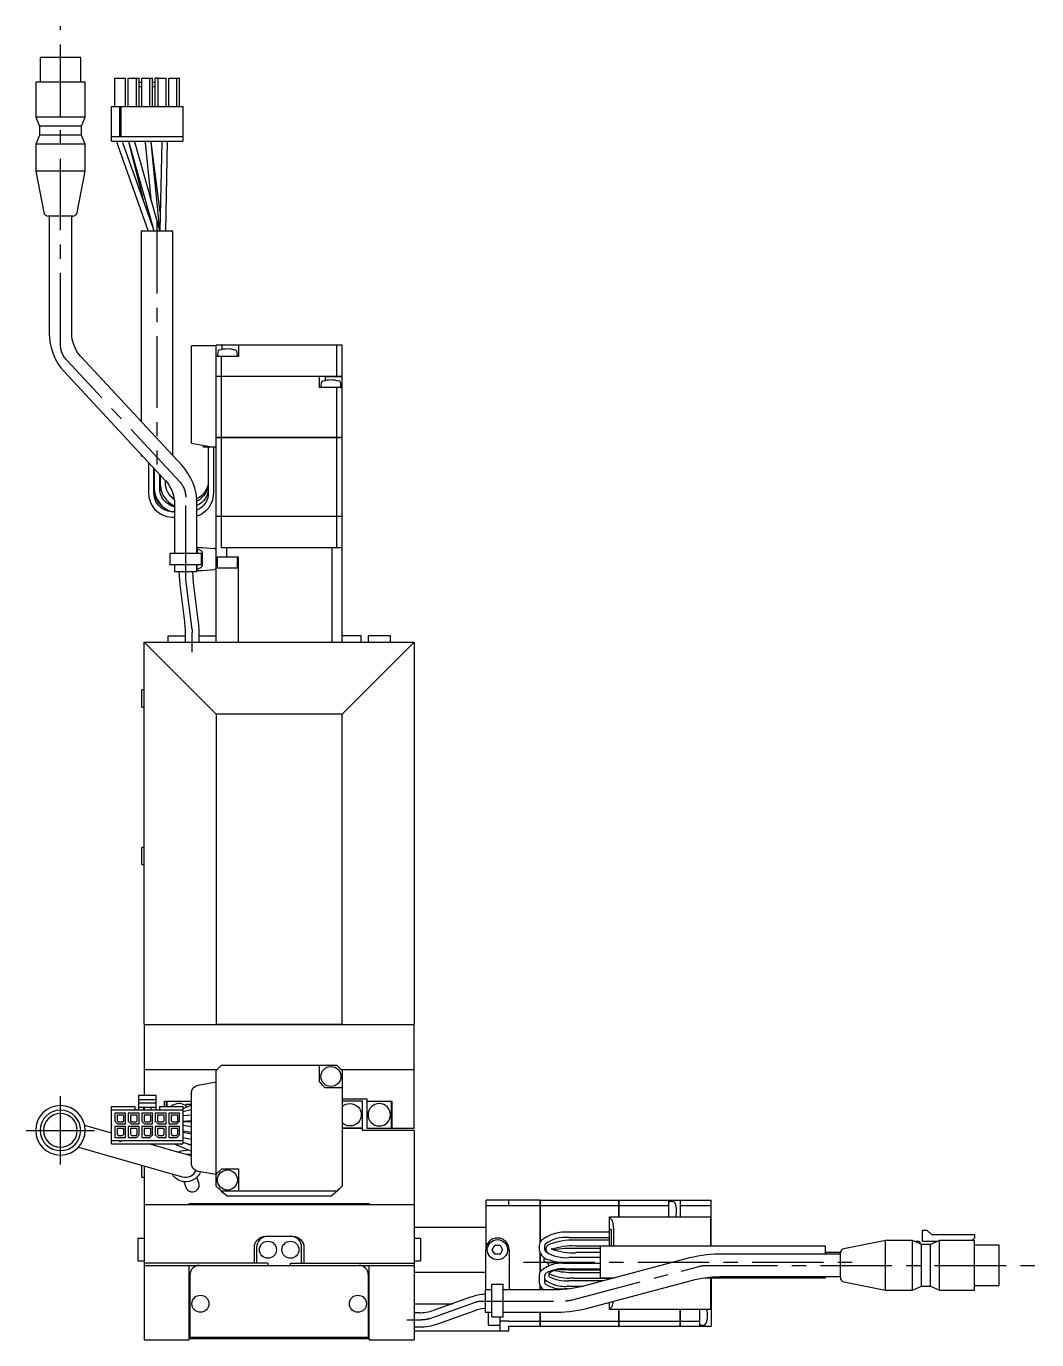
# Model space of a CAD drawing. Extents: x 0 to 909, y -8 to 725.
# Drawn here: x 684.7 to 909.3, y 221 to 512.9 of the extents above; entities that cross this region are included whole.
import ezdxf

# ---------------------------------------------------------------- set-up
doc = ezdxf.new("R2010")
doc.units = 0
doc.header["$LTSCALE"] = 0.5
doc.linetypes.add('CENTER', pattern=[50.8, 31.75, -6.35, 6.35, -6.35])
doc.layers.add('MSM_CENTER', color=1, linetype='CENTER')
doc.layers.add('MSM_CONTINUOUS', color=7, linetype='CONTINUOUS')

msp = doc.modelspace()

# ---------------------------------------------------------------- linework, layer by layer
at = {"layer": 'MSM_CENTER', "extrusion": (0, 0, -1)}
for p, q in [((692.34, 442.15), (692.34, 512.9)), ((718.84, 411.68), (693.68, 438.75)), ((720.17, 390.55), (720.17, 408.27)), ((721.61, 378.8), (720.21, 389.93)), ((721.64, 373.77), (721.64, 378.18)), ((805.82, 229.76), (834.52, 237.36)), ((835.8, 237.52), (909.28, 237.52)), ((774.26, 225.67), (784.38, 229.3)), ((786.06, 229.59), (804.54, 229.59)), ((769.31, 225.38), (772.58, 225.38))]:
    msp.add_line(p, q, dxfattribs=at)
at = {"layer": 'MSM_CENTER'}
for p, q in [((713.79, 469.39), (713.79, 415.51)), ((692.34, 259.92), (692.34, 275.12)), ((684.74, 267.52), (699.94, 267.52)), ((795.24, 238.26), (868.46, 238.26))]:
    msp.add_line(p, q, dxfattribs=at)
at = {"layer": 'MSM_CENTER', "extrusion": (0, 0, -1)}
for centre, start, end in [((-697.34, 442.15), 317.1016, 0), ((-715.17, 408.27), 137.1016, 180), ((-725.17, 390.55), 352.8675, 0), ((-716.64, 378.18), 172.8675, 180), ((-835.8, 232.52), 75.1639, 90), ((-786.06, 224.59), 70.2721, 90), ((-804.54, 234.59), 255.1639, 270), ((-772.58, 230.38), 250.2721, 270)]:
    msp.add_arc(centre, 5, start, end, dxfattribs=at)
at = {"layer": 'MSM_CONTINUOUS'}
for p, q in [((696.84, 505.99), (687.84, 505.99)), ((687.84, 505.99), (687.84, 500.49)), ((696.84, 500.49), (696.84, 505.99)), ((697.84, 500.49), (686.84, 500.49)), ((686.84, 500.49), (686.84, 492.69)), ((697.84, 492.69), (697.84, 500.49)), ((704.42, 495.04), (704.42, 501.39)), ((704.42, 501.39), (706.82, 501.39)), ((706.82, 495.04), (706.82, 501.39)), ((707.42, 495.04), (707.42, 501.39)), ((707.42, 501.39), (709.22, 501.39)), ((709.22, 495.04), (709.22, 501.39)), ((709.22, 501.39), (709.82, 501.39)), ((709.82, 495.04), (709.82, 501.39)), ((709.82, 500.5), (710.42, 500.5)), ((709.82, 499.5), (710.42, 499.5)), ((710.42, 495.04), (710.42, 501.39)), ((710.42, 501.39), (712.22, 501.39)), ((712.22, 495.04), (712.22, 501.39)), ((712.22, 501.39), (712.82, 501.39)), ((712.82, 495.04), (712.82, 501.39)), ((712.82, 500.5), (713.42, 500.5)), ((712.82, 499.5), (713.42, 499.5)), ((713.42, 495.04), (713.42, 501.39)), ((714.02, 501.39), (713.42, 501.39)), ((714.02, 495.04), (714.02, 501.39)), ((714.02, 501.39), (715.82, 501.39)), ((715.82, 495.04), (715.82, 501.39)), ((716.42, 495.04), (716.42, 501.39)), ((716.42, 501.39), (718.22, 501.39)), ((718.22, 495.04), (718.22, 501.39)), ((718.22, 501.39), (718.82, 501.39)), ((718.82, 495.04), (718.82, 501.39)), ((703.69, 487.39), (703.69, 495.04)), ((703.69, 495.04), (719.54, 495.04)), ((705.47, 495.04), (705.47, 488.41)), ((705.77, 495.04), (705.77, 488.41)), ((719.54, 495.04), (719.54, 487.39)), ((697.84, 492.69), (686.84, 492.69)), ((686.84, 492.69), (687.69, 490.69)), ((696.99, 490.69), (687.69, 490.69)), ((687.69, 490.69), (687.69, 488.69)), ((696.99, 490.69), (697.84, 492.69)), ((696.99, 488.69), (696.99, 490.69)), ((687.69, 488.69), (686.84, 486.69)), ((696.99, 488.69), (687.69, 488.69)), ((697.84, 486.69), (696.99, 488.69)), ((703.69, 488.41), (719.54, 488.41)), ((697.84, 486.69), (686.84, 486.69)), ((686.84, 486.69), (686.84, 480.69)), ((697.84, 480.69), (697.84, 486.69)), ((703.69, 487.39), (719.54, 487.39)), ((704.81, 487.4), (705.07, 486.36)), ((705.07, 486.36), (711.8, 467.39)), ((706.3, 486.79), (706.13, 487.39)), ((706.3, 486.78), (706.13, 487.39)), ((712.85, 468.32), (706.3, 486.79)), ((707.48, 487.39), (707.62, 486.63)), ((707.49, 487.39), (707.66, 486.54)), ((707.62, 486.63), (710.72, 474.32)), ((707.66, 486.54), (712.85, 468.33)), ((708.91, 486.89), (708.8, 487.39)), ((714.45, 467.47), (708.91, 486.89)), ((711.15, 487.39), (711.18, 486.98)), ((711.18, 486.98), (712.42, 474.57)), ((712.48, 487.11), (712.45, 487.39)), ((712.48, 487.15), (712.46, 487.39)), ((714.53, 471.69), (712.48, 487.15)), ((714.44, 467.51), (712.48, 487.11)), ((714.84, 487.31), (714.45, 467.47)), ((714.84, 487.39), (714.84, 487.31)), ((714.84, 487.39), (714.84, 487.24)), ((715.74, 467.39), (716.14, 487.28)), ((716.14, 487.28), (716.14, 487.39)), ((697.84, 480.69), (686.84, 480.69)), ((686.84, 480.69), (688.65, 471.5)), ((696.04, 471.5), (697.84, 480.69)), ((695.06, 470.69), (689.63, 470.69)), ((689.84, 470.69), (689.84, 444.73)), ((694.84, 444.73), (694.84, 470.69)), ((717.29, 467.39), (710.29, 467.39)), ((710.29, 467.39), (710.29, 425.04)), ((713.15, 467.39), (712.85, 468.32)), ((717.29, 417.51), (717.29, 467.39)), ((721.44, 420.25), (721.44, 441.89)), ((726.94, 441.89), (721.44, 441.89)), ((726.94, 435.1), (726.94, 441.99)), ((754.94, 441.99), (726.94, 441.99)), ((728.19, 441.99), (728.19, 441.05)), ((731.94, 441.99), (731.94, 439.49)), ((753.79, 435.1), (753.79, 441.99)), ((754.94, 435.1), (754.94, 441.99)), ((719.3, 415.35), (696.88, 439.48)), ((731.94, 439.49), (726.94, 439.49)), ((727.28, 440.46), (727.21, 439.7)), ((728.1, 435.1), (728.1, 439.49)), ((731.68, 439.7), (731.61, 440.46)), ((693.21, 436.08), (715.64, 411.94)), ((726.94, 435.1), (754.94, 435.1)), ((726.94, 403.99), (726.94, 435.09)), ((749.94, 435.09), (726.94, 435.09)), ((728.1, 421.49), (728.1, 435.09)), ((749.94, 432.59), (749.94, 435.09)), ((751.19, 435.09), (751.19, 434.16)), ((751.19, 435.09), (754.93, 435.09)), ((754.94, 421.49), (754.94, 435.09)), ((754.94, 432.59), (749.94, 432.59)), ((750.28, 433.57), (750.21, 432.81)), ((753.79, 421.49), (753.79, 432.59)), ((754.68, 432.81), (754.61, 433.57)), ((726.94, 421.49), (754.94, 421.49)), ((754.94, 421.48), (726.94, 421.48)), ((726.95, 421.49), (726.95, 421.48)), ((728.1, 421.49), (728.1, 421.48)), ((728.1, 403.99), (728.1, 421.48)), ((753.78, 421.49), (753.78, 421.48)), ((753.79, 403.99), (753.79, 421.48)), ((754.93, 421.49), (754.93, 421.48)), ((754.94, 403.99), (754.94, 421.48)), ((710.29, 417.7), (710.29, 417.39)), ((721.44, 420.25), (726.34, 419.39)), ((724.14, 419.39), (724.14, 419.78)), ((726.94, 419.39), (724.14, 419.39)), ((725.19, 419.39), (725.19, 409.39)), ((726.39, 409.39), (726.39, 419.39)), ((710.58, 417.39), (710.29, 417.39)), ((711.89, 415.98), (711.89, 409.39)), ((713.09, 409.39), (713.09, 414.69)), ((713.19, 414.58), (713.19, 410.39)), ((714.39, 410.39), (714.39, 413.29)), ((714.49, 413.18), (714.49, 410.39)), ((715.69, 411.39), (715.69, 411.89)), ((725.19, 411.87), (725.19, 411.63)), ((714.55, 409.68), (714.39, 410.89)), ((714.49, 410.39), (714.55, 409.68)), ((714.55, 409.68), (714.55, 409.65)), ((714.55, 409.65), (714.55, 409.68)), ((717.67, 406.7), (717.67, 395.74)), ((722.67, 395.74), (722.67, 406.7)), ((717.1, 405), (717.14, 404.99)), ((717.67, 404.99), (717.1, 404.99)), ((717.1, 403.79), (717.67, 403.79)), ((726.94, 403.99), (754.94, 403.99)), ((754.94, 403.98), (726.94, 403.98)), ((726.94, 375.99), (726.94, 403.98)), ((726.95, 403.99), (726.95, 403.98)), ((728.1, 403.99), (728.1, 403.98)), ((728.1, 396.99), (728.1, 403.98)), ((753.78, 403.99), (753.78, 403.98)), ((753.79, 396.99), (753.79, 403.98)), ((754.93, 403.99), (754.93, 403.98)), ((754.94, 375.99), (754.94, 403.98)), ((722.74, 396.62), (722.74, 397.09)), ((722.74, 397.09), (723.84, 397.09)), ((723.84, 397.09), (726.49, 396.86)), ((723.67, 395.74), (716.67, 395.74)), ((716.67, 395.74), (716.67, 393.24)), ((722.74, 396.74), (722.67, 396.74)), ((722.74, 396.62), (722.74, 395.74)), ((723.67, 393.24), (723.67, 395.74)), ((723.84, 396.09), (723.84, 392.88)), ((726.94, 394.99), (731.94, 394.99)), ((727.19, 394.99), (727.19, 392.49)), ((754.94, 396.99), (728.1, 396.99)), ((729.28, 394.99), (729.28, 396.99)), ((731.69, 392.49), (731.69, 394.99)), ((731.94, 375.99), (731.94, 394.99)), ((752.61, 396.99), (752.61, 375.99)), ((723.67, 393.24), (716.67, 393.24)), ((717.67, 393.24), (717.67, 391.74)), ((717.67, 391.74), (722.67, 391.74)), ((718.64, 391.74), (718.85, 388.83)), ((721.93, 389.22), (721.74, 391.74)), ((722.67, 391.74), (722.67, 393.24)), ((722.67, 392.24), (722.74, 392.24)), ((722.74, 391.89), (722.74, 393.24)), ((723.84, 391.89), (722.74, 391.89)), ((726.49, 392.12), (723.84, 391.89)), ((731.69, 392.49), (727.19, 392.49)), ((718.85, 388.83), (719.89, 380.51)), ((722.97, 380.9), (721.93, 389.22)), ((722.97, 380.9), (722.97, 380.89)), ((716.19, 377.39), (720.09, 377.39)), ((716.19, 377.39), (716.19, 375.99)), ((720.09, 377.15), (720.09, 375.99)), ((723.19, 377.39), (726.94, 377.39)), ((723.19, 375.99), (723.19, 377.15)), ((759.19, 377.39), (754.94, 377.39)), ((759.19, 375.99), (759.19, 377.39)), ((765.69, 377.39), (760.69, 377.39)), ((760.69, 377.39), (760.69, 375.99)), ((765.69, 375.99), (765.69, 377.39)), ((710.94, 291.09), (710.94, 375.99)), ((726.94, 359.99), (710.94, 375.99)), ((710.94, 375.99), (770.94, 375.99)), ((770.94, 375.99), (754.94, 359.99)), ((770.94, 375.99), (770.94, 291.09)), ((710.44, 361.59), (710.44, 365.39)), ((710.94, 365.39), (710.44, 365.39)), ((710.44, 361.59), (710.94, 361.59)), ((726.94, 359.99), (726.94, 291.09)), ((754.94, 359.99), (726.94, 359.99)), ((754.94, 291.09), (754.94, 359.99)), ((710.44, 326.59), (710.44, 330.39)), ((710.94, 330.39), (710.44, 330.39)), ((710.44, 326.59), (710.94, 326.59)), ((710.94, 291.09), (711.04, 290.99)), ((770.94, 290.99), (710.94, 290.99)), ((710.94, 290.99), (710.94, 275.37)), ((726.84, 290.99), (726.94, 291.09)), ((726.94, 291.09), (754.94, 291.09)), ((754.94, 291.09), (755.04, 290.99)), ((770.84, 290.99), (770.94, 291.09)), ((770.94, 267.99), (770.94, 290.99)), ((727.09, 280.99), (710.94, 280.99)), ((726.94, 255.14), (726.94, 280.83)), ((728.1, 281.99), (753.79, 281.99)), ((749.94, 278.24), (749.94, 281.99)), ((770.94, 280.99), (754.8, 280.99)), ((754.94, 280.83), (754.94, 255.14)), ((722.93, 277.58), (726.94, 278.29)), ((709.69, 275.37), (709.69, 272.34)), ((709.69, 275.37), (713.55, 275.37)), ((713.55, 275.37), (713.55, 272.34)), ((721.44, 260.17), (721.44, 275.81)), ((754.94, 276.99), (751.19, 276.99)), ((754.94, 274.49), (760.44, 274.49)), ((760.44, 274.49), (760.44, 267.99)), ((703.69, 264.52), (703.69, 272.8)), ((703.69, 272.8), (708.89, 272.8)), ((703.69, 272.09), (719.54, 272.09)), ((708.89, 272.8), (708.89, 272.09)), ((709.69, 274.35), (713.55, 274.35)), ((709.69, 273.65), (713.55, 273.65)), ((709.69, 272.65), (713.55, 272.65)), ((710.8, 272.65), (710.8, 272.09)), ((710.94, 272.65), (710.94, 272.09)), ((712.45, 272.65), (712.45, 272.09)), ((714.35, 272.8), (714.35, 272.09)), ((714.35, 272.8), (719.54, 272.8)), ((715.44, 273.99), (721.44, 273.99)), ((715.44, 272.8), (715.44, 273.99)), ((715.99, 273.94), (715.94, 273.99)), ((715.94, 272.8), (715.94, 273.99)), ((721.44, 273.94), (715.99, 273.94)), ((715.99, 273.94), (715.99, 272.8)), ((721.44, 273.09), (719.54, 272.29)), ((719.54, 272.8), (719.54, 264.52)), ((719.54, 271.74), (721.44, 272.16)), ((720.24, 272.58), (720.24, 273.24)), ((721.44, 273.24), (720.24, 273.24)), ((759.44, 273.99), (754.94, 273.99)), ((759.44, 268.04), (759.44, 273.99)), ((760.44, 273.99), (765.94, 273.99)), ((765.89, 273.94), (760.44, 273.94)), ((765.89, 273.94), (765.94, 273.99)), ((765.89, 267.99), (765.89, 273.94)), ((765.94, 273.99), (765.94, 267.99)), ((703.69, 266.89), (697.74, 268.58)), ((704.42, 271.36), (704.42, 269.56)), ((706.82, 271.36), (704.42, 271.36)), ((704.42, 269.56), (705.02, 268.96)), ((704.94, 270.91), (704.94, 269.66)), ((706.41, 270.91), (704.94, 270.91)), ((704.94, 269.66), (705.19, 269.41)), ((705.02, 268.96), (706.82, 268.96)), ((705.19, 269.41), (706.16, 269.41)), ((706.16, 269.41), (706.41, 269.66)), ((706.41, 269.66), (706.41, 270.91)), ((706.82, 268.96), (706.82, 271.36)), ((707.42, 271.36), (707.42, 269.56)), ((709.82, 271.36), (707.42, 271.36)), ((707.42, 269.56), (708.02, 268.96)), ((707.94, 270.91), (707.94, 269.66)), ((709.41, 270.91), (707.94, 270.91)), ((707.94, 269.66), (708.19, 269.41)), ((708.02, 268.96), (709.82, 268.96)), ((708.19, 269.41), (709.16, 269.41)), ((709.16, 269.41), (709.41, 269.66)), ((709.41, 269.66), (709.41, 270.91)), ((709.82, 268.96), (709.82, 271.36)), ((710.42, 271.36), (710.42, 269.56)), ((712.82, 271.36), (710.42, 271.36)), ((710.42, 269.56), (711.02, 268.96)), ((710.94, 270.91), (710.94, 269.66)), ((712.41, 270.91), (710.94, 270.91)), ((710.94, 269.66), (711.19, 269.41)), ((711.02, 268.96), (712.82, 268.96)), ((711.19, 269.41), (712.16, 269.41)), ((712.16, 269.41), (712.41, 269.66)), ((712.41, 269.66), (712.41, 270.91)), ((712.82, 268.96), (712.82, 271.36)), ((713.42, 271.36), (713.42, 269.56)), ((715.82, 271.36), (713.42, 271.36)), ((713.42, 269.56), (714.02, 268.96)), ((713.94, 270.91), (713.94, 269.66)), ((715.41, 270.91), (713.94, 270.91)), ((713.94, 269.66), (714.19, 269.41)), ((714.02, 268.96), (715.82, 268.96)), ((714.19, 269.41), (715.16, 269.41)), ((715.16, 269.41), (715.41, 269.66)), ((715.41, 269.66), (715.41, 270.91)), ((715.82, 268.96), (715.82, 271.36)), ((716.42, 271.36), (716.42, 268.96)), ((718.82, 271.36), (716.42, 271.36)), ((716.42, 268.96), (718.22, 268.96)), ((716.94, 270.91), (716.94, 269.66)), ((718.41, 270.91), (716.94, 270.91)), ((716.94, 269.66), (717.19, 269.41)), ((717.19, 269.41), (718.16, 269.41)), ((718.16, 269.41), (718.41, 269.66)), ((718.82, 269.56), (718.22, 268.96)), ((718.41, 269.66), (718.41, 270.91)), ((718.82, 269.56), (718.82, 271.36)), ((721.43, 270.92), (719.54, 270.77)), ((719.54, 269.56), (721.44, 269.72)), ((721.44, 269.4), (719.54, 269.36)), ((721.44, 268.33), (719.54, 268.6)), ((720.24, 269.37), (720.24, 269.62)), ((706.82, 268.36), (704.42, 268.36)), ((704.42, 268.36), (704.42, 265.96)), ((704.42, 265.96), (706.82, 265.96)), ((704.94, 267.91), (704.94, 266.66)), ((706.41, 267.91), (704.94, 267.91)), ((704.94, 266.66), (705.19, 266.41)), ((705.19, 266.41), (706.16, 266.41)), ((706.16, 266.41), (706.41, 266.66)), ((706.41, 266.66), (706.41, 267.91)), ((706.82, 265.96), (706.82, 268.36)), ((709.82, 268.36), (707.42, 268.36)), ((707.42, 268.36), (707.42, 265.96)), ((707.42, 265.96), (709.22, 265.96)), ((707.94, 267.91), (707.94, 266.66)), ((709.41, 267.91), (707.94, 267.91)), ((707.94, 266.66), (708.19, 266.41)), ((708.19, 266.41), (709.16, 266.41)), ((709.16, 266.41), (709.41, 266.66)), ((709.22, 265.96), (709.82, 266.56)), ((709.41, 266.66), (709.41, 267.91)), ((709.82, 266.56), (709.82, 268.36)), ((710.42, 268.36), (710.42, 265.96)), ((712.82, 268.36), (710.42, 268.36)), ((710.42, 265.96), (712.22, 265.96)), ((710.94, 267.91), (710.94, 266.66)), ((712.41, 267.91), (710.94, 267.91)), ((710.94, 266.66), (711.19, 266.41)), ((711.19, 266.41), (712.16, 266.41)), ((712.16, 266.41), (712.41, 266.66)), ((712.22, 265.96), (712.82, 266.56)), ((712.41, 266.66), (712.41, 267.91)), ((712.82, 266.56), (712.82, 268.36)), ((713.42, 268.36), (713.42, 266.56)), ((715.82, 268.36), (713.42, 268.36)), ((714.02, 265.96), (713.42, 266.56)), ((713.94, 267.91), (713.94, 266.66)), ((715.41, 267.91), (713.94, 267.91)), ((713.94, 266.66), (714.19, 266.41)), ((714.02, 265.96), (715.82, 265.96)), ((714.19, 266.41), (715.16, 266.41)), ((715.16, 266.41), (715.41, 266.66)), ((715.41, 266.66), (715.41, 267.91)), ((715.82, 265.96), (715.82, 268.36)), ((718.82, 268.36), (716.42, 268.36)), ((716.42, 268.36), (716.42, 265.96)), ((716.42, 265.96), (718.22, 265.96)), ((716.94, 267.91), (716.94, 266.66)), ((718.41, 267.91), (716.94, 267.91)), ((716.94, 266.66), (717.19, 266.41)), ((717.19, 266.41), (718.16, 266.41)), ((718.16, 266.41), (718.41, 266.66)), ((718.22, 265.96), (718.82, 266.56)), ((718.41, 266.66), (718.41, 267.91)), ((718.82, 266.56), (718.82, 268.36)), ((719.54, 267.39), (721.44, 267.11)), ((719.54, 267.1), (721.44, 266.73)), ((721.47, 265.51), (719.54, 265.88)), ((754.94, 268.04), (759.44, 268.04)), ((759.44, 267.99), (754.94, 267.99)), ((759.44, 268.04), (759.44, 267.99)), ((759.44, 267.49), (759.44, 267.99)), ((770.94, 267.49), (759.44, 267.49)), ((760.44, 267.99), (770.94, 267.99)), ((770.94, 267.49), (770.94, 220.99)), ((696.37, 263.77), (716.79, 257.95)), ((703.69, 265.23), (705.47, 265.23)), ((703.69, 264.52), (719.54, 264.52)), ((705.47, 265.13), (705.47, 265.23)), ((705.77, 265.23), (719.54, 265.23)), ((705.77, 265.23), (705.77, 265.13)), ((718.16, 262.76), (711.99, 264.52)), ((717.59, 264.52), (721.44, 262.88)), ((720.86, 261.99), (718.16, 262.76)), ((719.54, 264.86), (721.44, 264.25)), ((719.87, 263.08), (720.8, 263.16)), ((721.43, 264.2), (720.81, 264.46)), ((721.44, 262.21), (720.42, 262.12)), ((710.44, 257.09), (710.44, 259.76)), ((710.44, 257.09), (710.94, 257.09)), ((710.94, 259.62), (710.94, 220.99)), ((716.79, 257.95), (719.49, 257.18)), ((722.89, 256.5), (722.67, 257.14)), ((726.94, 257.69), (722.93, 258.4)), ((728.19, 258.99), (731.94, 258.99)), ((731.94, 258.99), (731.94, 253.99)), ((719.74, 256.12), (719.97, 255.48)), ((719.97, 255.48), (720.18, 254.86)), ((723.11, 255.89), (722.89, 256.5)), ((753.79, 253.99), (728.1, 253.99)), ((720.94, 251.29), (760.94, 251.29)), ((720.94, 250.99), (720.94, 251.29)), ((729.28, 252.99), (752.61, 252.99)), ((760.94, 250.99), (760.94, 251.29)), ((786.94, 241.7), (786.94, 251.99)), ((798.93, 251.99), (786.94, 251.99)), ((791.94, 250.83), (791.94, 251.99)), ((798.93, 242.7), (798.93, 251.99)), ((798.94, 251.98), (798.93, 251.98)), ((798.94, 251.99), (816.43, 251.99)), ((798.94, 251.99), (798.94, 242.72)), ((816.43, 248.29), (816.43, 251.99)), ((816.44, 251.98), (816.43, 251.98)), ((816.44, 251.99), (816.44, 248.29)), ((816.44, 251.99), (830.05, 251.99)), ((827.54, 248.29), (827.54, 251.99)), ((828.53, 251.65), (827.76, 251.72)), ((830.05, 251.99), (830.05, 248.29)), ((830.05, 251.99), (836.94, 251.99)), ((836.94, 241.76), (836.94, 251.99)), ((770.94, 250.99), (710.94, 250.99)), ((786.94, 250.83), (791.94, 250.83)), ((791.94, 250.83), (798.93, 250.83)), ((798.94, 250.84), (798.93, 250.84)), ((798.94, 250.83), (816.43, 250.83)), ((814.34, 248.29), (836.84, 248.29)), ((814.34, 241.76), (814.34, 248.29)), ((814.34, 248.18), (814.95, 247.58)), ((816.44, 250.84), (816.43, 250.84)), ((816.44, 250.83), (827.54, 250.83)), ((830.05, 250.83), (836.94, 250.83)), ((836.84, 241.76), (836.84, 248.29)), ((770.94, 245.99), (786.94, 245.99)), ((814.34, 245.59), (814.73, 245.59)), ((814.73, 245.59), (814.73, 241.76)), ((815.21, 245.81), (815.21, 241.76)), ((883.89, 242.84), (883.89, 245.37)), ((883.89, 245.37), (884.89, 245.37)), ((884.89, 245.37), (885.91, 244.35)), ((709.54, 243.49), (709.54, 238.49)), ((710.94, 243.49), (709.54, 243.49)), ((737.94, 243.99), (743.94, 243.99)), ((772.34, 243.49), (770.94, 243.49)), ((772.34, 243.49), (772.34, 238.49)), ((814.34, 244.89), (805.34, 244.89)), ((805.34, 243.69), (814.34, 243.69)), ((814.34, 243.09), (806.83, 243.09)), ((875.64, 243.02), (866.45, 241.22)), ((875.64, 232.02), (875.64, 243.02)), ((881.65, 243.02), (875.64, 243.02)), ((881.65, 232.02), (881.65, 243.02)), ((883.65, 242.17), (881.65, 243.02)), ((882.34, 242.8), (882.34, 242.73)), ((883.06, 242.8), (882.34, 242.8)), ((883.36, 242.29), (883.36, 242.5)), ((887.22, 242.84), (883.89, 242.84)), ((887.65, 243.02), (885.65, 242.17)), ((885.91, 244.35), (895.45, 244.35)), ((887.65, 232.02), (887.65, 243.02)), ((895.44, 243.02), (887.65, 243.02)), ((895.45, 243.65), (894.83, 243.02)), ((895.44, 232.02), (895.44, 243.02)), ((895.45, 244.35), (895.45, 243.65)), ((735.44, 237.99), (735.44, 241.49)), ((735.94, 241.49), (735.94, 237.99)), ((745.94, 237.99), (745.94, 241.49)), ((746.44, 241.49), (746.44, 237.99)), ((786.84, 232.09), (786.84, 240.99)), ((788.29, 240.99), (788.87, 241.99)), ((788.87, 239.99), (788.29, 240.99)), ((788.87, 241.99), (790.02, 241.99)), ((790.02, 239.99), (788.87, 239.99)), ((790.02, 241.99), (790.6, 240.99)), ((790.6, 240.99), (790.02, 239.99)), ((792.04, 240.99), (792.04, 232.09)), ((798.74, 241.94), (798.74, 240.98)), ((798.93, 236.09), (798.93, 240.34)), ((798.94, 240.31), (798.94, 236.11)), ((799.95, 240.97), (799.94, 241.94)), ((800.27, 240.95), (800.28, 240.91)), ((800.28, 240.91), (800.35, 240.71)), ((812.34, 241.29), (806.8, 241.29)), ((806.83, 241.89), (814.34, 241.89)), ((812.34, 240.34), (806.9, 240.34)), ((812.34, 234.76), (812.34, 241.76)), ((862.34, 241.76), (812.34, 241.76)), ((865.64, 240.02), (839.69, 240.02)), ((862.34, 240.02), (862.34, 241.76)), ((865.66, 240.41), (862.34, 240.39)), ((865.64, 234.81), (865.64, 240.23)), ((883.65, 232.87), (883.65, 242.17)), ((885.65, 242.17), (883.65, 242.17)), ((885.65, 232.87), (885.65, 242.17)), ((900.94, 242.02), (895.44, 242.02)), ((900.94, 233.02), (900.94, 242.02)), ((709.54, 238.49), (710.94, 238.49)), ((738.44, 237.99), (710.94, 237.99)), ((710.94, 237.49), (770.94, 237.49)), ((720.94, 220.99), (720.94, 237.49)), ((738.44, 237.99), (738.44, 237.49)), ((743.44, 237.49), (743.44, 237.99)), ((743.44, 237.99), (770.94, 237.99)), ((760.94, 220.99), (760.94, 237.49)), ((770.94, 238.49), (772.34, 238.49)), ((799.78, 238.98), (799.74, 238.78)), ((799.74, 238.78), (799.74, 238.77)), ((799.74, 238.77), (799.74, 238.75)), ((799.74, 238.75), (799.74, 238.74)), ((799.9, 239.16), (799.78, 238.98)), ((800.31, 238.14), (805.34, 238.04)), ((800.75, 238.13), (800.74, 238.07)), ((800.74, 238.07), (800.74, 237.66)), ((800.74, 237.66), (800.75, 237.63)), ((800.75, 237.63), (800.8, 237.38)), ((803.07, 236.57), (805.34, 236.49)), ((812.34, 237.94), (804.34, 237.94)), ((804.34, 236.74), (812.34, 236.74)), ((812.34, 239.24), (805.34, 239.24)), ((805.34, 238.04), (812.34, 238.04)), ((805.34, 236.49), (812.34, 236.49)), ((832.1, 239.17), (807.96, 232.78)), ((721.14, 221.49), (721.14, 235.49)), ((760.74, 235.49), (760.74, 221.49)), ((770.94, 235.99), (786.84, 235.99)), ((798.74, 235.38), (798.74, 233.64)), ((799.94, 233.64), (799.94, 235.38)), ((800.94, 235.04), (800.94, 235.78)), ((812.92, 234.09), (805.34, 234.09)), ((812.34, 235.89), (806.34, 235.89)), ((806.34, 234.69), (814.34, 234.69)), ((809.24, 227.94), (833.38, 234.34)), ((812.34, 234.76), (815.44, 234.76)), ((814.34, 234.47), (814.34, 234.76)), ((814.73, 234.76), (814.73, 234.57)), ((815.21, 234.76), (815.21, 234.7)), ((835.56, 234.76), (862.34, 234.76)), ((836.84, 227.69), (836.84, 234.76)), ((836.94, 234.76), (836.94, 223.99)), ((839.69, 235.02), (865.64, 235.02)), ((862.34, 234.76), (862.34, 235.02)), ((866.45, 233.83), (875.64, 232.02)), ((786.69, 232.09), (786.69, 227.09)), ((788.19, 232.09), (786.69, 232.09)), ((788.19, 233.33), (790.69, 233.33)), ((788.19, 233.08), (788.19, 233.33)), ((788.19, 226.09), (788.19, 233.08)), ((790.69, 233.08), (790.69, 233.33)), ((790.69, 226.09), (790.69, 233.08)), ((801.65, 232.09), (790.69, 232.09)), ((798.93, 232.09), (798.93, 232.94)), ((798.94, 232.92), (798.94, 232.09)), ((805.25, 232.29), (804.34, 232.29)), ((805.34, 232.89), (808.39, 232.89)), ((875.64, 232.02), (881.65, 232.02)), ((881.65, 232.02), (883.65, 232.87)), ((883.65, 232.87), (885.65, 232.87)), ((885.65, 232.87), (887.65, 232.02)), ((887.65, 232.02), (895.44, 232.02)), ((895.44, 233.02), (900.94, 233.02)), ((770.94, 228.99), (779.43, 228.99)), ((783.46, 230.43), (775.14, 227.45)), ((814.34, 227.69), (814.34, 229.29)), ((814.95, 228.4), (814.34, 227.79)), ((836.84, 227.69), (814.34, 227.69)), ((816.43, 223.99), (816.43, 227.69)), ((816.44, 227.69), (816.44, 223.99)), ((830.04, 223.99), (830.04, 227.69)), ((830.05, 227.69), (830.05, 223.99)), ((834.44, 223.99), (834.44, 227.69)), ((836.84, 227.74), (836.94, 227.74)), ((772.11, 226.93), (770.94, 226.93)), ((776.18, 224.53), (784.5, 227.51)), ((786.69, 227.09), (788.19, 227.09)), ((787.44, 224.24), (787.44, 227.07)), ((788.19, 226.09), (790.69, 226.09)), ((789.94, 226.09), (789.94, 222.99)), ((791.94, 225.14), (789.94, 225.14)), ((790.69, 227.09), (801.65, 227.09)), ((791.94, 225.14), (798.93, 225.14)), ((798.93, 223.99), (798.93, 227.09)), ((798.94, 225.15), (798.93, 225.15)), ((798.94, 227.09), (798.94, 223.99)), ((798.94, 225.14), (816.43, 225.14)), ((816.44, 225.15), (816.43, 225.15)), ((816.44, 225.14), (830.04, 225.14)), ((830.05, 225.14), (834.44, 225.14)), ((721.14, 222.49), (720.94, 222.49)), ((760.94, 222.49), (760.74, 222.49)), ((770.94, 223.83), (772.11, 223.83)), ((770.94, 222.99), (791.94, 222.99)), ((787.44, 224.24), (789.94, 224.24)), ((791.94, 222.99), (791.94, 223.99)), ((791.94, 223.99), (798.93, 223.99)), ((798.94, 224), (798.93, 224)), ((798.94, 223.99), (816.43, 223.99)), ((816.44, 224), (816.43, 224)), ((816.44, 223.99), (830.04, 223.99)), ((830.05, 223.99), (836.94, 223.99)), ((834.65, 224.26), (835.42, 224.32)), ((710.94, 220.99), (720.94, 220.99)), ((720.94, 221.29), (760.94, 221.29)), ((760.74, 221.49), (721.14, 221.49)), ((760.94, 220.99), (770.94, 220.99))]:
    msp.add_line(p, q, dxfattribs=at)
for centre, radius in [((752.44, 279.49), 2.23), ((729.44, 256.49), 2.23), ((738.44, 240.99), 1.9), ((743.44, 240.99), 1.9), ((789.44, 240.99), 2.25), ((723.44, 228.99), 1.9), ((758.44, 228.99), 1.9)]:
    msp.add_circle(centre, radius, dxfattribs=at)
at = {"layer": 'MSM_CONTINUOUS', "extrusion": (0, 0, -1)}
for centre, radius in [((-692.34, 267.52), 5.5), ((-692.34, 267.52), 4.5), ((-763.19, 270.99), 2.5), ((-692.34, 267.52), 3.75)]:
    msp.add_circle(centre, radius, dxfattribs=at)
at = {"layer": 'MSM_CONTINUOUS'}
for centre, radius, start, end in [((689.63, 471.69), 1, 191.1187, 270), ((695.06, 471.69), 1, 270, 348.8813), ((702.55, 444.7), 12.71, 179.8596, 222.7047), ((727.78, 440.42), 0.5, 107.6292, 175), ((729.44, 435.18), 6, 72.3708, 107.6292), ((731.11, 440.42), 0.5, 5, 72.3708), ((727.41, 439.68), 0.2, 175, 251.8051), ((731.48, 439.68), 0.2, 288.1949, 5), ((750.41, 432.79), 0.2, 175, 270), ((750.78, 433.53), 0.5, 107.6292, 175), ((752.44, 428.29), 6, 72.3708, 107.6292), ((754.11, 433.53), 0.5, 5, 72.3708), ((754.48, 432.79), 0.2, 270, 5), ((709.97, 406.73), 12.71, 359.8596, 42.7047), ((717.3, 409.19), 5.41, 177.9067, 267.8727), ((718.76, 410.31), 5.57, 179.2277, 252.6191), ((720.08, 411.36), 5.59, 179.7079, 244.4798), ((720.99, 409.2), 5.41, 288.1757, 2.0343), ((722.68, 395), 1.6, 43.2544, 87.6569), ((726.44, 396.36), 0.5, 360, 85), ((722.64, 393.94), 1.6, 273.8532, 318.9936), ((692.7, 377.19), 30.5, 359.9405, 6.9901), ((718.69, 270.99), 2.5, 51.6839, 133.5589), ((720.17, 259.59), 2.5, 59.4613, 74.0889), ((720.17, 259.59), 2.5, 254.0889, 335.5449), ((721.64, 255.38), 1.55, 199.2361, 19.2361), ((827.74, 251.52), 0.2, 85, 180), ((828.49, 251.15), 0.5, 17.6292, 85), ((823.24, 249.49), 6, 348.463, 17.6292), ((810.71, 246.05), 4.51, 356.9565, 19.8759), ((738.44, 241.49), 2.5, 90, 180), ((743.44, 241.49), 2.5, 0, 90), ((789.44, 240.99), 2.6, 0, 180), ((800.47, 241.91), 1.72, 139.0024, 178.8954), ((804.59, 236.18), 8.74, 85.0197, 128.3235), ((804.6, 236), 7.72, 84.4381, 125.6687), ((805.9, 230.39), 12.73, 85.8454, 114.6186), ((883.06, 242.5), 0.3, 0, 90), ((801.46, 241.43), 2.75, 189.2724, 261.0568), ((800.56, 241.87), 0.622, 138.9031, 173.0608), ((800.82, 241.19), 0.9, 194.2205, 230.898), ((801.18, 241.21), 0.952, 127.6627, 195.9064), ((804.76, 247.87), 8.65, 238.5524, 273.8561), ((801.4, 241.11), 1.12, 201.2205, 232.6701), ((801.63, 241.31), 0.227, 178.0963, 248.0968), ((806.17, 254.35), 14.03, 250.7603, 272.8943), ((806.06, 214.43), 26.87, 88.4238, 98.8681), ((839.34, 208.92), 31.1, 89.3641, 103.4668), ((866.64, 240.23), 1, 101.1187, 180), ((723.14, 235.49), 2, 90, 180), ((758.74, 235.49), 2, 0, 90), ((803.66, 231.21), 6.79, 109.0911, 133.9635), ((800.36, 238.76), 0.618, 177.5061, 265.2663), ((803.87, 229.63), 7.13, 86.162, 121.4402), ((805.13, 250.89), 12.85, 251.3945, 266.9734), ((804.87, 227.61), 9.14, 92.7479, 114.0632), ((803.57, 231.36), 6.62, 83.254, 108.7695), ((800.2, 235.37), 1.45, 149.8457, 179.5942), ((800.61, 233.78), 1.87, 184.0282, 244.4276), ((800.42, 235.31), 0.476, 123.7324, 171.3862), ((804.33, 239.97), 7.1, 231.8895, 251.0353), ((800.37, 233.71), 0.432, 189.4337, 236.7039), ((801.49, 235.37), 0.682, 120.3852, 142.6774), ((801.46, 235.45), 0.659, 218.1638, 228.123), ((805.51, 245.62), 10.96, 245.8666, 270), ((804.94, 243.24), 9.16, 244.6752, 272.5141), ((807.67, 189.06), 45.65, 91.666, 92.719), ((866.64, 234.81), 1, 180, 258.8813), ((787.52, 219.08), 12.05, 93.7978, 109.7019), ((803.83, 239.13), 6.86, 237.356, 274.2662), ((804.4, 239.94), 7.1, 250.436, 274.1258), ((805.27, 230.57), 2.32, 88.1818, 98.9905), ((802, 258.19), 31.1, 269.3641, 283.4668), ((810.71, 229.93), 4.51, 340.1241, 354.7824), ((830.13, 226.49), 6, 342.3708, 11.537), ((772.12, 235.9), 12.07, 269.974, 289.6941), ((834.63, 224.46), 0.2, 198.1949, 275), ((835.38, 224.82), 0.5, 275, 342.3708)]:
    msp.add_arc(centre, radius, start, end, dxfattribs=at)
at = {"layer": 'MSM_CONTINUOUS', "extrusion": (0, 0, -1)}
for centre, radius, start, end in [((-702.56, 444.7), 7.72, 317.4429, 0.2099), ((-709.96, 406.73), 7.72, 137.4429, 180.2099), ((-720.81, 411.84), 4.39, 179.8692, 245.5025), ((-717.31, 409.21), 4.22, 272.931, 2.4936), ((-718.54, 410.28), 5.45, 293.9954, 358.8909), ((-718.68, 410.28), 4.29, 283.5879, 1.5108), ((-720.05, 411.35), 4.36, 304.1184, 0.5686), ((-720.84, 411.34), 4.36, 179.4143, 245.3282), ((-720.91, 410.27), 4.29, 178.4433, 245.7003), ((-720.98, 409.2), 4.22, 177.4296, 246.3455), ((-719.43, 411.94), 4.37, 295.1376, 307.0419), ((-726.44, 392.62), 0.5, 180, 265), ((-692.8, 377.19), 27.29, 173.0127, 180.0798), ((-740.94, 267.99), 19, 42.5374, 47.4626), ((-740.94, 267.99), 19, 132.5374, 137.4636), ((-723.24, 275.81), 1.8, 0, 80), ((-763.99, 291.03), 19, 312.3336, 317.6664), ((-709.44, 272.34), 0.25, 180, 270), ((-713.8, 272.34), 0.25, 270, 0), ((-756.69, 270.99), 2.5, 45.573, 314.427), ((-705.62, 265.13), 0.15, 180, 0), ((-720.17, 259.59), 3.5, 61.4958, 85), ((-723.24, 260.17), 1.8, 280, 0), ((-720.17, 259.59), 3.5, 201.4615, 330.3264), ((-740.99, 244.94), 19, 42.3336, 47.6664), ((-740.94, 267.99), 19, 312.5364, 317.4626), ((-740.94, 267.99), 19, 307.8636, 312.5369), ((-740.94, 267.99), 19, 222.5369, 232.1364), ((-740.94, 267.99), 19, 222.5364, 227.4636), ((-737.94, 241.49), 2.5, 0, 90), ((-743.94, 241.49), 2.5, 90, 180), ((-806.05, 228.13), 13.78, 70.6751, 93.2092), ((-805.92, 251.68), 15.8, 268.4424, 283.7692), ((-839.33, 208.97), 26.06, 76.7941, 90.7829), ((-802.01, 258.14), 26.06, 256.7941, 270.7829), ((-787.52, 219.09), 8.95, 70.3059, 84.7174), ((-772.11, 235.9), 8.98, 250.3254, 270.0272)]:
    msp.add_arc(centre, radius, start, end, dxfattribs=at)

doc.saveas('drawing.dxf')
